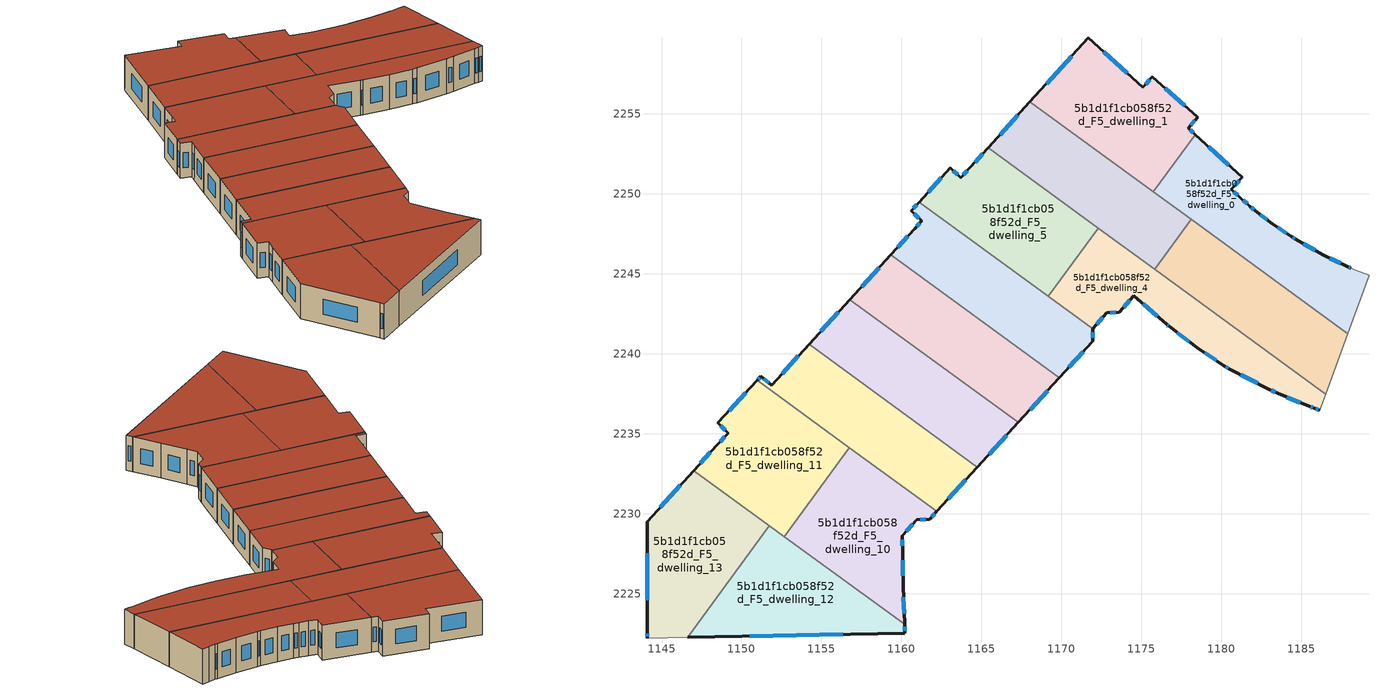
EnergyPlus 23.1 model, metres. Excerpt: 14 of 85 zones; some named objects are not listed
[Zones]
5b1d1f1cb058f52d_F5_dwelling_0
 floor to 5b1d1f1cb058f52d_F4_dwelling_0 (EU_floor_Construction): 1184.65,2247.16 1186.35,2246.2 1187.9,2245.45 1188.11,2245.36 1188.67,2245.13 1189.24,2244.92 1187.9,2241.25 1175.74,2250.12 1178.36,2253.71 1181.3,2251.03 1180.63,2250.27 1181.2,2249.75 1181.78,2249.23 1182.13,2248.93 1183.17,2248.14 1184.41,2247.31 z15
 wall outside (EU_wall_Construction): 1188.11,2245.36 1187.9,2245.45 1186.35,2246.2 1184.65,2247.16 1184.41,2247.31 1183.17,2248.14 1182.13,2248.93 1181.78,2249.23 1181.2,2249.75 1180.63,2250.27 1181.3,2251.03 1178.36,2253.71 z15:18
 wall adiabatic (EU_wall_Construction): 1187.9,2241.25 1189.24,2244.92 1188.67,2245.13 1188.11,2245.36 z15:18
 wall to 5b1d1f1cb058f52d_F5_dwelling_1 (EU_wall_Construction): 1178.36,2253.71 1175.74,2250.12 z15:18
 wall to 5b1d1f1cb058f52d_F5_dwelling_2 (EU_wall_Construction): 1178.11,2248.4 1187.9,2241.25 z15:18
 wall to 5b1d1f1cb058f52d_F5_dwelling_3 (EU_wall_Construction): 1175.74,2250.12 1178.11,2248.4 z15:18
 window (EU_Window_Construction): 1181.04,2249.9 1180.79,2250.12 / 1181.61,2249.38 1181.36,2249.6 / 1182.03,2249.02 1181.88,2249.15 / 1182.87,2248.37 1182.43,2248.71 / 1184.06,2247.55 1183.52,2247.9 / 1184.58,2247.21 1184.48,2247.27 / 1185.86,2246.48 1185.14,2246.89 / 1187.46,2245.66 1186.79,2245.99 / 1188.05,2245.38 1187.96,2245.42 / 1180.46,2251.8 1179.2,2252.94 / 1180.82,2250.49 1181.11,2250.82 z15.86:17.14
 roof outside (EU_roof_Construction): 1187.9,2241.25 1189.24,2244.92 1188.67,2245.13 1188.11,2245.36 1187.9,2245.45 1186.35,2246.2 1184.65,2247.16 1184.41,2247.31 1183.17,2248.14 1182.13,2248.93 1181.78,2249.23 1181.2,2249.75 1180.63,2250.27 1181.3,2251.03 1178.36,2253.71 1175.74,2250.12 z18
5b1d1f1cb058f52d_F5_dwelling_1
 floor to 5b1d1f1cb058f52d_F4_dwelling_1 (EU_floor_Construction): 1175.7,2257.33 1178.52,2254.78 1177.93,2254.1 1178.36,2253.71 1175.74,2250.12 1168.04,2255.75 1171.69,2259.76 1175.09,2256.67 z15
 wall outside (EU_wall_Construction): 1178.36,2253.71 1177.93,2254.1 1178.52,2254.78 1175.7,2257.33 1175.09,2256.67 1171.69,2259.76 1168.04,2255.75 z15:18
 wall to 5b1d1f1cb058f52d_F5_dwelling_3 (EU_wall_Construction): 1168.04,2255.75 1175.74,2250.12 z15:18
 window (EU_Window_Construction): 1178.09,2254.3 1178.35,2254.59 / 1178.24,2253.82 1178.05,2253.99 / 1170.65,2258.61 1169.08,2256.89 / 1174.12,2257.55 1172.66,2258.88 / 1175.52,2257.14 1175.27,2256.86 / 1177.71,2255.51 1176.5,2256.61 z15.86:17.14
 roof outside (EU_roof_Construction): 1175.74,2250.12 1178.36,2253.71 1177.93,2254.1 1178.52,2254.78 1175.7,2257.33 1175.09,2256.67 1171.69,2259.76 1168.04,2255.75 z18
5b1d1f1cb058f52d_F5_dwelling_10
 floor to 5b1d1f1cb058f52d_F4_dwelling_10 (EU_floor_Construction): 1162.21,2230.14 1161.76,2229.66 1160.96,2229.62 1160.05,2228.61 1160.07,2227.75 1160.1,2225.45 1160.19,2223.07 1152.68,2228.56 1156.74,2234.13 z15
 wall outside (EU_wall_Construction): 1160.19,2223.07 1160.1,2225.45 1160.07,2227.75 1160.05,2228.61 1160.96,2229.62 1161.76,2229.66 1162.21,2230.14 z15:18
 wall to 5b1d1f1cb058f52d_F5_dwelling_11 (EU_wall_Construction): 1156.74,2234.13 1152.68,2228.56 z15:18
 wall to 5b1d1f1cb058f52d_F5_dwelling_12 (EU_wall_Construction): 1152.68,2228.56 1160.19,2223.07 z15:18
 wall to 5b1d1f1cb058f52d_F5_dwelling_9 (EU_wall_Construction): 1162.21,2230.14 1156.74,2234.13 z15:18
 window (EU_Window_Construction): 1160.09,2226.11 1160.08,2227.1 / 1160.17,2223.75 1160.13,2224.77 / 1161.89,2229.8 1162.08,2230 / 1161.19,2229.63 1161.53,2229.65 / 1160.31,2228.9 1160.7,2229.33 / 1160.06,2228 1160.06,2228.37 z15.86:17.14
 roof outside (EU_roof_Construction): 1160.19,2223.07 1160.1,2225.45 1160.07,2227.75 1160.05,2228.61 1160.96,2229.62 1161.76,2229.66 1162.21,2230.14 1156.74,2234.13 1152.68,2228.56 z18
5b1d1f1cb058f52d_F5_dwelling_11
 floor to 5b1d1f1cb058f52d_F4_dwelling_11 (EU_floor_Construction): 1156.74,2234.13 1152.68,2228.56 1147.01,2232.69 1148.47,2234.29 1149.16,2235.04 1148.52,2235.68 1150.98,2238.33 z15
 wall outside (EU_wall_Construction): 1150.98,2238.33 1148.52,2235.68 1149.16,2235.04 1148.47,2234.29 1147.01,2232.69 z15:18
 wall to 5b1d1f1cb058f52d_F5_dwelling_13 (EU_wall_Construction): 1147.01,2232.69 1151.73,2229.25 z15:18
 wall to 5b1d1f1cb058f52d_F5_dwelling_9 (EU_wall_Construction): 1156.74,2234.13 1150.98,2238.33 z15:18
 wall to 5b1d1f1cb058f52d_F5_dwelling_12 (EU_wall_Construction): 1151.73,2229.25 1152.68,2228.56 z15:18
 window (EU_Window_Construction): 1148.96,2234.82 1148.67,2234.5 / 1148.71,2235.49 1148.98,2235.22 / 1150.28,2237.57 1149.23,2236.44 / 1148.05,2233.83 1147.43,2233.15 z15.86:17.14
 roof outside (EU_roof_Construction): 1152.68,2228.56 1156.74,2234.13 1150.98,2238.33 1148.52,2235.68 1149.16,2235.04 1148.47,2234.29 1147.01,2232.69 z18
5b1d1f1cb058f52d_F5_dwelling_12
 floor to 5b1d1f1cb058f52d_F4_dwelling_12 (EU_floor_Construction): 1160.19,2223.07 1160.22,2222.53 1146.63,2222.26 1151.73,2229.25 z15
 wall outside (EU_wall_Construction): 1146.63,2222.26 1160.22,2222.53 1160.19,2223.07 z15:18
 wall to 5b1d1f1cb058f52d_F5_dwelling_13 (EU_wall_Construction): 1151.73,2229.25 1146.63,2222.26 z15:18
 window (EU_Window_Construction): 1150.51,2222.34 1156.34,2222.45 / 1160.21,2222.68 1160.2,2222.92 z15.86:17.14
 roof outside (EU_roof_Construction): 1160.22,2222.53 1160.19,2223.07 1151.73,2229.25 1146.63,2222.26 z18
5b1d1f1cb058f52d_F5_dwelling_13
 floor to 5b1d1f1cb058f52d_F4_dwelling_13 (EU_floor_Construction): 1151.73,2229.25 1146.63,2222.26 1144.12,2222.21 1144.12,2222.61 1144.09,2229.49 1147.01,2232.69 z15
 wall outside (EU_wall_Construction): 1147.01,2232.69 1144.09,2229.49 1144.12,2222.61 1144.12,2222.21 z15:18
 wall adiabatic (EU_wall_Construction): 1144.12,2222.21 1146.63,2222.26 z15:18
 window (EU_Window_Construction): 1146.18,2231.78 1144.93,2230.4 / 1144.12,2222.5 1144.12,2222.33 / 1144.1,2227.52 1144.11,2224.58 z15.86:17.14
 roof outside (EU_roof_Construction): 1146.63,2222.26 1151.73,2229.25 1147.01,2232.69 1144.09,2229.49 1144.12,2222.61 1144.12,2222.21 z18
5b1d1f1cb058f52d_F5_dwelling_2
 floor to 5b1d1f1cb058f52d_F4_dwelling_2 (EU_floor_Construction): 1187.9,2241.25 1186.53,2237.47 1175.83,2245.28 1178.11,2248.4 z15
 wall to 5b1d1f1cb058f52d_F5_dwelling_3 (EU_wall_Construction): 1178.11,2248.4 1175.83,2245.28 z15:18
 wall adiabatic (EU_wall_Construction): 1186.53,2237.47 1187.9,2241.25 z15:18
 wall to 5b1d1f1cb058f52d_F5_dwelling_4 (EU_wall_Construction): 1175.83,2245.28 1186.53,2237.47 z15:18
 roof outside (EU_roof_Construction): 1186.53,2237.47 1187.9,2241.25 1178.11,2248.4 1175.83,2245.28 z18
5b1d1f1cb058f52d_F5_dwelling_3
 floor to 5b1d1f1cb058f52d_F4_dwelling_3 (EU_floor_Construction): 1178.11,2248.4 1175.83,2245.28 1165.42,2252.87 1168.04,2255.75 z15
 wall outside (EU_wall_Construction): 1168.04,2255.75 1165.42,2252.87 z15:18
 wall to 5b1d1f1cb058f52d_F5_dwelling_5 (EU_wall_Construction): 1165.42,2252.87 1172.3,2247.85 z15:18
 wall to 5b1d1f1cb058f52d_F5_dwelling_4 (EU_wall_Construction): 1172.3,2247.85 1175.83,2245.27 z15:18
 window (EU_Window_Construction): 1167.29,2254.93 1166.17,2253.7 z15.86:17.14
 roof outside (EU_roof_Construction): 1175.83,2245.28 1178.11,2248.4 1168.04,2255.75 1165.42,2252.87 z18
5b1d1f1cb058f52d_F5_dwelling_4
 floor to 5b1d1f1cb058f52d_F4_dwelling_4 (EU_floor_Construction): 1186.53,2237.47 1186.16,2236.46 1185.82,2236.58 1185.48,2236.71 1183.53,2237.52 1182.96,2237.78 1180.53,2239.04 1180.16,2239.27 1178.5,2240.37 1176.74,2241.71 1176.59,2241.83 1174.54,2243.63 1173.63,2242.61 1172.85,2242.55 1171.97,2241.56 1169.19,2243.59 1172.3,2247.85 z15
 wall outside (EU_wall_Construction): 1171.97,2241.56 1172.85,2242.55 1173.63,2242.61 1174.54,2243.63 1176.59,2241.83 1176.74,2241.71 1178.5,2240.37 1180.16,2239.27 1180.53,2239.04 1182.96,2237.78 1183.53,2237.52 1185.48,2236.71 1185.82,2236.58 1186.16,2236.46 z15:18
 wall to 5b1d1f1cb058f52d_F5_dwelling_5 (EU_wall_Construction): 1172.3,2247.85 1169.19,2243.59 z15:18
 wall adiabatic (EU_wall_Construction): 1186.16,2236.46 1186.53,2237.47 z15:18
 wall to 5b1d1f1cb058f52d_F5_dwelling_6 (EU_wall_Construction): 1169.19,2243.59 1171.97,2241.56 z15:18
 window (EU_Window_Construction): 1176.63,2241.8 1176.69,2241.74 / 1175.12,2243.11 1176,2242.35 / 1173.89,2242.9 1174.28,2243.34 / 1173.07,2242.57 1173.4,2242.59 / 1172.22,2241.85 1172.6,2242.27 / 1185.92,2236.55 1186.07,2236.49 / 1185.58,2236.67 1185.73,2236.62 / 1184.09,2237.29 1184.93,2236.94 / 1183.12,2237.71 1183.37,2237.59 / 1181.22,2238.68 1182.27,2238.14 / 1180.27,2239.2 1180.42,2239.11 / 1178.98,2240.05 1179.69,2239.58 / 1177.24,2241.32 1178,2240.75 z15.86:17.14
 roof outside (EU_roof_Construction): 1186.16,2236.46 1186.53,2237.47 1172.3,2247.85 1169.19,2243.59 1171.97,2241.56 1172.85,2242.55 1173.63,2242.61 1174.54,2243.63 1176.59,2241.83 1176.74,2241.71 1178.5,2240.37 1180.16,2239.27 1180.53,2239.04 1182.96,2237.78 1183.53,2237.52 1185.48,2236.71 1185.82,2236.58 z18
5b1d1f1cb058f52d_F5_dwelling_5
 floor to 5b1d1f1cb058f52d_F4_dwelling_5 (EU_floor_Construction): 1172.3,2247.85 1169.19,2243.59 1161.11,2249.49 1163.05,2251.62 1163.72,2251.01 1164.28,2251.62 1165.42,2252.87 z15
 wall outside (EU_wall_Construction): 1165.42,2252.87 1164.28,2251.62 1163.72,2251.01 1163.05,2251.62 1161.11,2249.49 z15:18
 wall to 5b1d1f1cb058f52d_F5_dwelling_6 (EU_wall_Construction): 1161.11,2249.49 1169.19,2243.59 z15:18
 window (EU_Window_Construction): 1163.53,2251.18 1163.24,2251.44 / 1164.12,2251.45 1163.88,2251.18 / 1165.09,2252.52 1164.6,2251.98 / 1162.5,2251.01 1161.67,2250.09 z15.86:17.14
 roof outside (EU_roof_Construction): 1169.19,2243.59 1172.3,2247.85 1165.42,2252.87 1164.28,2251.62 1163.72,2251.01 1163.05,2251.62 1161.11,2249.49 z18
5b1d1f1cb058f52d_F5_dwelling_6
 floor to 5b1d1f1cb058f52d_F4_dwelling_6 (EU_floor_Construction): 1171.97,2241.56 1171.96,2241.55 1171.96,2240.77 1169.87,2238.5 1159.34,2246.18 1160.83,2247.82 1161.28,2248.31 1160.6,2248.93 1161.11,2249.49 z15
 wall outside (EU_wall_Construction): 1161.11,2249.49 1160.6,2248.93 1161.28,2248.31 1160.83,2247.82 1159.34,2246.18 / 1169.87,2238.5 1171.96,2240.77 1171.96,2241.55 1171.97,2241.56 z15:18
 wall to 5b1d1f1cb058f52d_F5_dwelling_7 (EU_wall_Construction): 1159.34,2246.18 1169.87,2238.5 z15:18
 window (EU_Window_Construction): 1160.4,2247.35 1159.76,2246.65 / 1161.15,2248.17 1160.96,2247.96 / 1160.79,2248.75 1161.08,2248.49 / 1160.96,2249.33 1160.75,2249.09 / 1171.96,2241 1171.96,2241.33 / 1170.47,2239.15 1171.36,2240.12 z15.86:17.14
 roof outside (EU_roof_Construction): 1169.87,2238.5 1171.96,2240.77 1171.96,2241.55 1171.97,2241.56 1161.11,2249.49 1160.6,2248.93 1161.28,2248.31 1160.83,2247.82 1159.34,2246.18 z18
5b1d1f1cb058f52d_F5_dwelling_7
 floor to 5b1d1f1cb058f52d_F4_dwelling_7 (EU_floor_Construction): 1169.87,2238.5 1167.31,2235.71 1156.78,2243.39 1159.34,2246.18 z15
 wall outside (EU_wall_Construction): 1167.31,2235.71 1169.87,2238.5 / 1159.34,2246.18 1156.78,2243.39 z15:18
 wall to 5b1d1f1cb058f52d_F5_dwelling_8 (EU_wall_Construction): 1156.78,2243.39 1167.31,2235.71 z15:18
 window (EU_Window_Construction): 1168.04,2236.5 1169.14,2237.7 / 1158.61,2245.38 1157.51,2244.19 z15.86:17.14
 roof outside (EU_roof_Construction): 1167.31,2235.71 1169.87,2238.5 1159.34,2246.18 1156.78,2243.39 z18
5b1d1f1cb058f52d_F5_dwelling_8
 floor to 5b1d1f1cb058f52d_F4_dwelling_8 (EU_floor_Construction): 1167.31,2235.71 1164.75,2232.92 1154.23,2240.59 1156.78,2243.39 z15
 wall outside (EU_wall_Construction): 1164.75,2232.92 1167.31,2235.71 / 1156.78,2243.39 1154.23,2240.59 z15:18
 wall to 5b1d1f1cb058f52d_F5_dwelling_9 (EU_wall_Construction): 1154.23,2240.59 1164.75,2232.92 z15:18
 window (EU_Window_Construction): 1165.48,2233.72 1166.58,2234.91 / 1156.05,2242.59 1154.96,2241.39 z15.86:17.14
 roof outside (EU_roof_Construction): 1164.75,2232.92 1167.31,2235.71 1156.78,2243.39 1154.23,2240.59 z18
5b1d1f1cb058f52d_F5_dwelling_9
 floor to 5b1d1f1cb058f52d_F4_dwelling_9 (EU_floor_Construction): 1164.75,2232.92 1162.21,2230.14 1150.98,2238.33 1151.22,2238.58 1151.88,2238.02 1154.23,2240.59 z15
 wall outside (EU_wall_Construction): 1154.23,2240.59 1151.88,2238.02 1151.22,2238.58 1150.98,2238.33 / 1162.21,2230.14 1164.75,2232.92 z15:18
 window (EU_Window_Construction): 1151.69,2238.18 1151.41,2238.42 / 1153.56,2239.86 1152.55,2238.76 / 1162.93,2230.94 1164.03,2232.12 / 1151.15,2238.51 1151.05,2238.4 z15.86:17.14
 roof outside (EU_roof_Construction): 1162.21,2230.14 1164.75,2232.92 1154.23,2240.59 1151.88,2238.02 1151.22,2238.58 1150.98,2238.33 z18
[Building]
EU S2 Campaign: North Axis=0; Terrain=City; Solar Distribution=FullExterior
[Site:Location]
Helsinki-Vantaa.AP: Latitude=60.317; Longitude=24.963; Time Zone=2; Elevation=54.6
[SizingPeriod:WeatherFileDays]
AnnualSizingPeriod: Begin Month=1; Begin Day of Month=1; End Month=12; End Day of Month=31; Day of Week for Start Day=Monday; Use Weather File Daylight Saving Period=No; Use Weather File Rain and Snow Indicators=No
[MATERIAL]
EU_InternalMass_Material: Roughness=MediumRough; Thickness=0.1; Conductivity=1; Density=1800; Specific Heat=900; Thermal Absorptance=0.9; Solar Absorptance=0.7; Visible Absorptance=0.7
[MATERIAL:NOMASS] Roughness=MediumRough; Thermal Absorptance=0.9; Solar Absorptance=0.7; Visible Absorptance=0.7
Name | Thermal Resistance
EU_wall_NoMass | 1.10183
EU_roof_NoMass; EU_floor_NoMass | 1.70606
[WINDOWMATERIAL:SIMPLEGLAZINGSYSTEM]
EU_Window_SimpleGlazing: UFactor=3.11035; Solar Heat Gain Coefficient=0.8; Visible Transmittance=0.8
[CONSTRUCTION]
EU_wall_Construction: EU_wall_NoMass
EU_roof_Construction: EU_roof_NoMass
EU_floor_Construction: EU_floor_NoMass
EU_Window_Construction: EU_Window_SimpleGlazing
EU_InternalMass_Construction: EU_InternalMass_Material
[ZONE] Type=1; Multiplier=1; Ceiling Height=autocalculate; Floor Area=autocalculate; Part of Total Floor Area=Yes
Name | Volume
5b1d1f1cb058f52d_F5_dwelling_0 | 147.059
5b1d1f1cb058f52d_F5_dwelling_1 | 147.065
5b1d1f1cb058f52d_F5_dwelling_10 | 147.078
5b1d1f1cb058f52d_F5_dwelling_11 | 147.073
5b1d1f1cb058f52d_F5_dwelling_12 | 147.072
5b1d1f1cb058f52d_F5_dwelling_13 | 147.083
5b1d1f1cb058f52d_F5_dwelling_2 | 147.045
5b1d1f1cb058f52d_F5_dwelling_3 | 147.056
5b1d1f1cb058f52d_F5_dwelling_4 | 147.081
5b1d1f1cb058f52d_F5_dwelling_5 | 147.062
5b1d1f1cb058f52d_F5_dwelling_6 | 147.058
5b1d1f1cb058f52d_F5_dwelling_7 | 147.063
5b1d1f1cb058f52d_F5_dwelling_8 | 147.075
5b1d1f1cb058f52d_F5_dwelling_9 | 147.066
[INTERNALMASS] Construction=EU_InternalMass_Construction
Name | Zone or ZoneList | Surface Area
5b1d1f1cb058f52d_F5_dwelling_0_EU_InternalMass | 5b1d1f1cb058f52d_F5_dwelling_0 | 49.0186
5b1d1f1cb058f52d_F5_dwelling_1_EU_InternalMass | 5b1d1f1cb058f52d_F5_dwelling_1 | 49.0199
5b1d1f1cb058f52d_F5_dwelling_2_EU_InternalMass | 5b1d1f1cb058f52d_F5_dwelling_2 | 49.0161
5b1d1f1cb058f52d_F5_dwelling_3_EU_InternalMass | 5b1d1f1cb058f52d_F5_dwelling_3 | 49.0227
5b1d1f1cb058f52d_F5_dwelling_4_EU_InternalMass | 5b1d1f1cb058f52d_F5_dwelling_4 | 49.0276
5b1d1f1cb058f52d_F5_dwelling_5_EU_InternalMass | 5b1d1f1cb058f52d_F5_dwelling_5 | 49.0211
5b1d1f1cb058f52d_F5_dwelling_6_EU_InternalMass | 5b1d1f1cb058f52d_F5_dwelling_6 | 49.0195
5b1d1f1cb058f52d_F5_dwelling_7_EU_InternalMass | 5b1d1f1cb058f52d_F5_dwelling_7 | 49.021
5b1d1f1cb058f52d_F5_dwelling_8_EU_InternalMass | 5b1d1f1cb058f52d_F5_dwelling_8 | 49.0251
5b1d1f1cb058f52d_F5_dwelling_9_EU_InternalMass | 5b1d1f1cb058f52d_F5_dwelling_9 | 49.0221
5b1d1f1cb058f52d_F5_dwelling_10_EU_InternalMass | 5b1d1f1cb058f52d_F5_dwelling_10 | 49.0254
5b1d1f1cb058f52d_F5_dwelling_11_EU_InternalMass | 5b1d1f1cb058f52d_F5_dwelling_11 | 49.0242
5b1d1f1cb058f52d_F5_dwelling_12_EU_InternalMass | 5b1d1f1cb058f52d_F5_dwelling_12 | 49.0216
5b1d1f1cb058f52d_F5_dwelling_13_EU_InternalMass | 5b1d1f1cb058f52d_F5_dwelling_13 | 49.028
[OTHEREQUIPMENT] Fuel Type=Electricity; Design Level Calculation Method=Watts/Area; Power per Zone Floor Area=1; Fraction Latent=0; Fraction Radiant=0; Fraction Lost=0; Carbon Dioxide Generation Rate=0; EndUse Subcategory=EU_Step8_InternalGains
Name | Zone or ZoneList or Space or SpaceList | Schedule
EU_Step8_InternalGain_5b1d1f1cb058f52d_F5_dwelling_0_f000 | 5b1d1f1cb058f52d_F5_dwelling_0 | EU_Step8_GainSchedule_5b1d1f1cb058f52d_F5_dwelling_0_f000
EU_Step8_InternalGain_5b1d1f1cb058f52d_F5_dwelling_1_f000 | 5b1d1f1cb058f52d_F5_dwelling_1 | EU_Step8_GainSchedule_5b1d1f1cb058f52d_F5_dwelling_1_f000
EU_Step8_InternalGain_5b1d1f1cb058f52d_F5_dwelling_2_f000 | 5b1d1f1cb058f52d_F5_dwelling_2 | EU_Step8_GainSchedule_5b1d1f1cb058f52d_F5_dwelling_2_f000
EU_Step8_InternalGain_5b1d1f1cb058f52d_F5_dwelling_3_f000 | 5b1d1f1cb058f52d_F5_dwelling_3 | EU_Step8_GainSchedule_5b1d1f1cb058f52d_F5_dwelling_3_f000
EU_Step8_InternalGain_5b1d1f1cb058f52d_F5_dwelling_4_f000 | 5b1d1f1cb058f52d_F5_dwelling_4 | EU_Step8_GainSchedule_5b1d1f1cb058f52d_F5_dwelling_4_f000
EU_Step8_InternalGain_5b1d1f1cb058f52d_F5_dwelling_5_f000 | 5b1d1f1cb058f52d_F5_dwelling_5 | EU_Step8_GainSchedule_5b1d1f1cb058f52d_F5_dwelling_5_f000
EU_Step8_InternalGain_5b1d1f1cb058f52d_F5_dwelling_6_f000 | 5b1d1f1cb058f52d_F5_dwelling_6 | EU_Step8_GainSchedule_5b1d1f1cb058f52d_F5_dwelling_6_f000
EU_Step8_InternalGain_5b1d1f1cb058f52d_F5_dwelling_7_f000 | 5b1d1f1cb058f52d_F5_dwelling_7 | EU_Step8_GainSchedule_5b1d1f1cb058f52d_F5_dwelling_7_f000
EU_Step8_InternalGain_5b1d1f1cb058f52d_F5_dwelling_8_f000 | 5b1d1f1cb058f52d_F5_dwelling_8 | EU_Step8_GainSchedule_5b1d1f1cb058f52d_F5_dwelling_8_f000
EU_Step8_InternalGain_5b1d1f1cb058f52d_F5_dwelling_9_f000 | 5b1d1f1cb058f52d_F5_dwelling_9 | EU_Step8_GainSchedule_5b1d1f1cb058f52d_F5_dwelling_9_f000
EU_Step8_InternalGain_5b1d1f1cb058f52d_F5_dwelling_10_f000 | 5b1d1f1cb058f52d_F5_dwelling_10 | EU_Step8_GainSchedule_5b1d1f1cb058f52d_F5_dwelling_10_f000
EU_Step8_InternalGain_5b1d1f1cb058f52d_F5_dwelling_11_f000 | 5b1d1f1cb058f52d_F5_dwelling_11 | EU_Step8_GainSchedule_5b1d1f1cb058f52d_F5_dwelling_11_f000
EU_Step8_InternalGain_5b1d1f1cb058f52d_F5_dwelling_12_f000 | 5b1d1f1cb058f52d_F5_dwelling_12 | EU_Step8_GainSchedule_5b1d1f1cb058f52d_F5_dwelling_12_f000
EU_Step8_InternalGain_5b1d1f1cb058f52d_F5_dwelling_13_f000 | 5b1d1f1cb058f52d_F5_dwelling_13 | EU_Step8_GainSchedule_5b1d1f1cb058f52d_F5_dwelling_13_f000
[ZONEVENTILATION:DESIGNFLOWRATE] Schedule=EU_AlwaysOn; Design Flow Rate Calculation Method=AirChanges/Hour; Air Changes per Hour=0.756316; Ventilation Type=Natural; Fan Pressure Rise=0; Fan Total Efficiency=1; Constant Term Coefficient=1; Temperature Term Coefficient=0; Velocity Term Coefficient=0; Velocity Squared Term Coefficient=0; Minimum Indoor Temperature=-100; Maximum Indoor Temperature=100; Delta Temperature=-100; Minimum Outdoor Temperature=-100; Maximum Outdoor Temperature=100; Maximum Wind Speed=40
Name | Zone or ZoneList or Space or SpaceList
EU_ConstantAir_5b1d1f1cb058f52d_F5_dwelling_0 | 5b1d1f1cb058f52d_F5_dwelling_0
EU_ConstantAir_5b1d1f1cb058f52d_F5_dwelling_1 | 5b1d1f1cb058f52d_F5_dwelling_1
EU_ConstantAir_5b1d1f1cb058f52d_F5_dwelling_2 | 5b1d1f1cb058f52d_F5_dwelling_2
EU_ConstantAir_5b1d1f1cb058f52d_F5_dwelling_3 | 5b1d1f1cb058f52d_F5_dwelling_3
EU_ConstantAir_5b1d1f1cb058f52d_F5_dwelling_4 | 5b1d1f1cb058f52d_F5_dwelling_4
EU_ConstantAir_5b1d1f1cb058f52d_F5_dwelling_5 | 5b1d1f1cb058f52d_F5_dwelling_5
EU_ConstantAir_5b1d1f1cb058f52d_F5_dwelling_6 | 5b1d1f1cb058f52d_F5_dwelling_6
EU_ConstantAir_5b1d1f1cb058f52d_F5_dwelling_7 | 5b1d1f1cb058f52d_F5_dwelling_7
EU_ConstantAir_5b1d1f1cb058f52d_F5_dwelling_8 | 5b1d1f1cb058f52d_F5_dwelling_8
EU_ConstantAir_5b1d1f1cb058f52d_F5_dwelling_9 | 5b1d1f1cb058f52d_F5_dwelling_9
EU_ConstantAir_5b1d1f1cb058f52d_F5_dwelling_10 | 5b1d1f1cb058f52d_F5_dwelling_10
EU_ConstantAir_5b1d1f1cb058f52d_F5_dwelling_11 | 5b1d1f1cb058f52d_F5_dwelling_11
EU_ConstantAir_5b1d1f1cb058f52d_F5_dwelling_12 | 5b1d1f1cb058f52d_F5_dwelling_12
EU_ConstantAir_5b1d1f1cb058f52d_F5_dwelling_13 | 5b1d1f1cb058f52d_F5_dwelling_13
[HVACTEMPLATE:ZONE:IDEALLOADSAIRSYSTEM] System Availability Schedule=EU_AlwaysOn; Maximum Heating Supply Air Temperature=50; Minimum Cooling Supply Air Temperature=13; Maximum Heating Supply Air Humidity Ratio=0.0156; Minimum Cooling Supply Air Humidity Ratio=0.0077; Heating Limit=NoLimit; Cooling Limit=NoLimit; Heating Availability Schedule=EU_AlwaysOn; Cooling Availability Schedule=EU_CoolingOff; Dehumidification Control Type=ConstantSensibleHeatRatio; Cooling Sensible Heat Ratio=0.7; Dehumidification Setpoint=60; Humidification Control Type=None; Humidification Setpoint=30; Outdoor Air Method=None; Outdoor Air Flow Rate per Person=0.00944; Outdoor Air Flow Rate per Zone Floor Area=0; Outdoor Air Flow Rate per Zone=0; Demand Controlled Ventilation Type=None; Outdoor Air Economizer Type=NoEconomizer; Heat Recovery Type=None; Sensible Heat Recovery Effectiveness=0.7; Latent Heat Recovery Effectiveness=0.65
Name | Template Thermostat
5b1d1f1cb058f52d_F5_dwelling_0 | EU_HeatOnly_5b1d1f1cb058f52d_F5_dwelling_0
5b1d1f1cb058f52d_F5_dwelling_1 | EU_HeatOnly_5b1d1f1cb058f52d_F5_dwelling_1
5b1d1f1cb058f52d_F5_dwelling_2 | EU_HeatOnly_5b1d1f1cb058f52d_F5_dwelling_2
5b1d1f1cb058f52d_F5_dwelling_3 | EU_HeatOnly_5b1d1f1cb058f52d_F5_dwelling_3
5b1d1f1cb058f52d_F5_dwelling_4 | EU_HeatOnly_5b1d1f1cb058f52d_F5_dwelling_4
5b1d1f1cb058f52d_F5_dwelling_5 | EU_HeatOnly_5b1d1f1cb058f52d_F5_dwelling_5
5b1d1f1cb058f52d_F5_dwelling_6 | EU_HeatOnly_5b1d1f1cb058f52d_F5_dwelling_6
5b1d1f1cb058f52d_F5_dwelling_7 | EU_HeatOnly_5b1d1f1cb058f52d_F5_dwelling_7
5b1d1f1cb058f52d_F5_dwelling_8 | EU_HeatOnly_5b1d1f1cb058f52d_F5_dwelling_8
5b1d1f1cb058f52d_F5_dwelling_9 | EU_HeatOnly_5b1d1f1cb058f52d_F5_dwelling_9
5b1d1f1cb058f52d_F5_dwelling_10 | EU_HeatOnly_5b1d1f1cb058f52d_F5_dwelling_10
5b1d1f1cb058f52d_F5_dwelling_11 | EU_HeatOnly_5b1d1f1cb058f52d_F5_dwelling_11
5b1d1f1cb058f52d_F5_dwelling_12 | EU_HeatOnly_5b1d1f1cb058f52d_F5_dwelling_12
5b1d1f1cb058f52d_F5_dwelling_13 | EU_HeatOnly_5b1d1f1cb058f52d_F5_dwelling_13
[SIZING:ZONE] Zone Cooling Design Supply Air Temperature Input Method=SupplyAirTemperature; Zone Cooling Design Supply Air Temperature=13; Zone Heating Design Supply Air Temperature Input Method=SupplyAirTemperature; Zone Heating Design Supply Air Temperature=50; Zone Cooling Design Supply Air Humidity Ratio=0.008; Zone Heating Design Supply Air Humidity Ratio=0.008; Cooling Design Air Flow Method=DesignDay; Cooling Design Air Flow Rate=0; Cooling Minimum Air Flow per Zone Floor Area=0.000762; Cooling Minimum Air Flow=0; Cooling Minimum Air Flow Fraction=0.2; Heating Design Air Flow Method=DesignDay; Heating Design Air Flow Rate=0; Heating Maximum Air Flow per Zone Floor Area=0.002032; Heating Maximum Air Flow=0.141576; Heating Maximum Air Flow Fraction=0.3; Account for Dedicated Outdoor Air System=No; Dedicated Outdoor Air System Control Strategy=NeutralSupplyAir; Dedicated Outdoor Air Low Setpoint Temperature for Design=autosize; Dedicated Outdoor Air High Setpoint Temperature for Design=autosize; Zone Load Sizing Method=Sensible Load Only No Latent Load; Zone Latent Cooling Design Supply Air Humidity Ratio Input Method=HumidityRatioDifference; Zone Cooling Design Supply Air Humidity Ratio Difference=0.005; Zone Latent Heating Design Supply Air Humidity Ratio Input Method=HumidityRatioDifference; Zone Humidification Design Supply Air Humidity Ratio Difference=0.005
5b1d1f1cb058f52d_F5_dwelling_0; 5b1d1f1cb058f52d_F5_dwelling_1; 5b1d1f1cb058f52d_F5_dwelling_2; 5b1d1f1cb058f52d_F5_dwelling_3; 5b1d1f1cb058f52d_F5_dwelling_4; 5b1d1f1cb058f52d_F5_dwelling_5; 5b1d1f1cb058f52d_F5_dwelling_6; 5b1d1f1cb058f52d_F5_dwelling_7; 5b1d1f1cb058f52d_F5_dwelling_8; 5b1d1f1cb058f52d_F5_dwelling_9; 5b1d1f1cb058f52d_F5_dwelling_10; 5b1d1f1cb058f52d_F5_dwelling_11; 5b1d1f1cb058f52d_F5_dwelling_12; 5b1d1f1cb058f52d_F5_dwelling_13
[SCHEDULE:CONSTANT]
Name | Hourly Value
EU_AlwaysOn | 1
EU_CoolingOff | 0
[SCHEDULE:FILE] Column Number=1; Rows to Skip at Top=0; Number of Hours of Data=8760; Column Separator=Comma; Interpolate to Timestep=No; Minutes per Item=60; Adjust Schedule for Daylight Savings=Yes
Name | File
EU_Step8_GainSchedule_5b1d1f1cb058f52d_F5_dwelling_0_f000 | ../../schedules/5b1d1f1cb058f52d/5b1d1f1cb058f52d_F5_dwelling_0_f000_gain.csv
EU_Step8_GainSchedule_5b1d1f1cb058f52d_F5_dwelling_1_f000 | ../../schedules/5b1d1f1cb058f52d/5b1d1f1cb058f52d_F5_dwelling_1_f000_gain.csv
EU_Step8_GainSchedule_5b1d1f1cb058f52d_F5_dwelling_2_f000 | ../../schedules/5b1d1f1cb058f52d/5b1d1f1cb058f52d_F5_dwelling_2_f000_gain.csv
EU_Step8_GainSchedule_5b1d1f1cb058f52d_F5_dwelling_3_f000 | ../../schedules/5b1d1f1cb058f52d/5b1d1f1cb058f52d_F5_dwelling_3_f000_gain.csv
EU_Step8_GainSchedule_5b1d1f1cb058f52d_F5_dwelling_4_f000 | ../../schedules/5b1d1f1cb058f52d/5b1d1f1cb058f52d_F5_dwelling_4_f000_gain.csv
EU_Step8_GainSchedule_5b1d1f1cb058f52d_F5_dwelling_5_f000 | ../../schedules/5b1d1f1cb058f52d/5b1d1f1cb058f52d_F5_dwelling_5_f000_gain.csv
EU_Step8_GainSchedule_5b1d1f1cb058f52d_F5_dwelling_6_f000 | ../../schedules/5b1d1f1cb058f52d/5b1d1f1cb058f52d_F5_dwelling_6_f000_gain.csv
EU_Step8_GainSchedule_5b1d1f1cb058f52d_F5_dwelling_7_f000 | ../../schedules/5b1d1f1cb058f52d/5b1d1f1cb058f52d_F5_dwelling_7_f000_gain.csv
EU_Step8_GainSchedule_5b1d1f1cb058f52d_F5_dwelling_8_f000 | ../../schedules/5b1d1f1cb058f52d/5b1d1f1cb058f52d_F5_dwelling_8_f000_gain.csv
EU_Step8_GainSchedule_5b1d1f1cb058f52d_F5_dwelling_9_f000 | ../../schedules/5b1d1f1cb058f52d/5b1d1f1cb058f52d_F5_dwelling_9_f000_gain.csv
EU_Step8_GainSchedule_5b1d1f1cb058f52d_F5_dwelling_10_f000 | ../../schedules/5b1d1f1cb058f52d/5b1d1f1cb058f52d_F5_dwelling_10_f000_gain.csv
EU_Step8_GainSchedule_5b1d1f1cb058f52d_F5_dwelling_11_f000 | ../../schedules/5b1d1f1cb058f52d/5b1d1f1cb058f52d_F5_dwelling_11_f000_gain.csv
EU_Step8_GainSchedule_5b1d1f1cb058f52d_F5_dwelling_12_f000 | ../../schedules/5b1d1f1cb058f52d/5b1d1f1cb058f52d_F5_dwelling_12_f000_gain.csv
EU_Step8_GainSchedule_5b1d1f1cb058f52d_F5_dwelling_13_f000 | ../../schedules/5b1d1f1cb058f52d/5b1d1f1cb058f52d_F5_dwelling_13_f000_gain.csv
